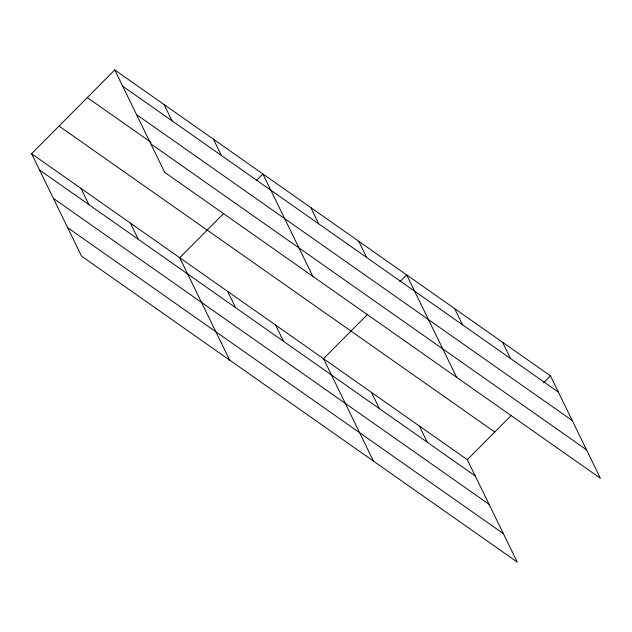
<?xml version="1.0" encoding="UTF-8"?>
<svg xmlns="http://www.w3.org/2000/svg" width="632" height="632" viewBox="0 0 632 632"><rect width="100%" height="100%" fill="white"/><g stroke="black" fill="none" stroke-linecap="round" stroke-linejoin="round"><path stroke-width="0.95" d="M31.6 153.726L467.309 459.685L517.253 562.077L81.544 256.126L31.6 153.726L114.748 69.923L550.456 375.874L600.4 478.274L164.691 172.315L114.748 69.923M223.728 213.418L179.741 257.753L229.685 360.145M256.718 180.167L262.888 173.95L312.832 276.342M367.516 314.38L323.529 358.715L373.465 461.107M399.819 281.825L406.676 274.912L456.612 377.304M467.309 459.685L511.296 415.35M543.599 382.795L550.456 375.874M122.671 86.165L558.38 392.124M136.536 114.597L572.244 420.549M87.311 97.581L151.024 142.319M150.827 143.891L586.536 449.842M59.037 126.076L494.753 432.027M39.524 169.976L475.232 475.928M53.388 198.401L489.097 504.352M67.671 227.694L503.388 533.645M502.535 342.22L510.451 358.47M454.606 308.566L462.529 324.808M358.747 241.258L366.671 257.5M419.379 426.031L427.303 442.274M310.818 207.604L318.741 223.847M371.45 392.369L379.374 408.62M213.513 139.277L221.437 155.519M275.599 325.061L283.523 341.304M164.13 104.596L172.054 120.846M227.67 291.407L235.594 307.65M130.358 223.08L138.282 239.323M80.983 188.407L88.907 204.65"/></g></svg>
